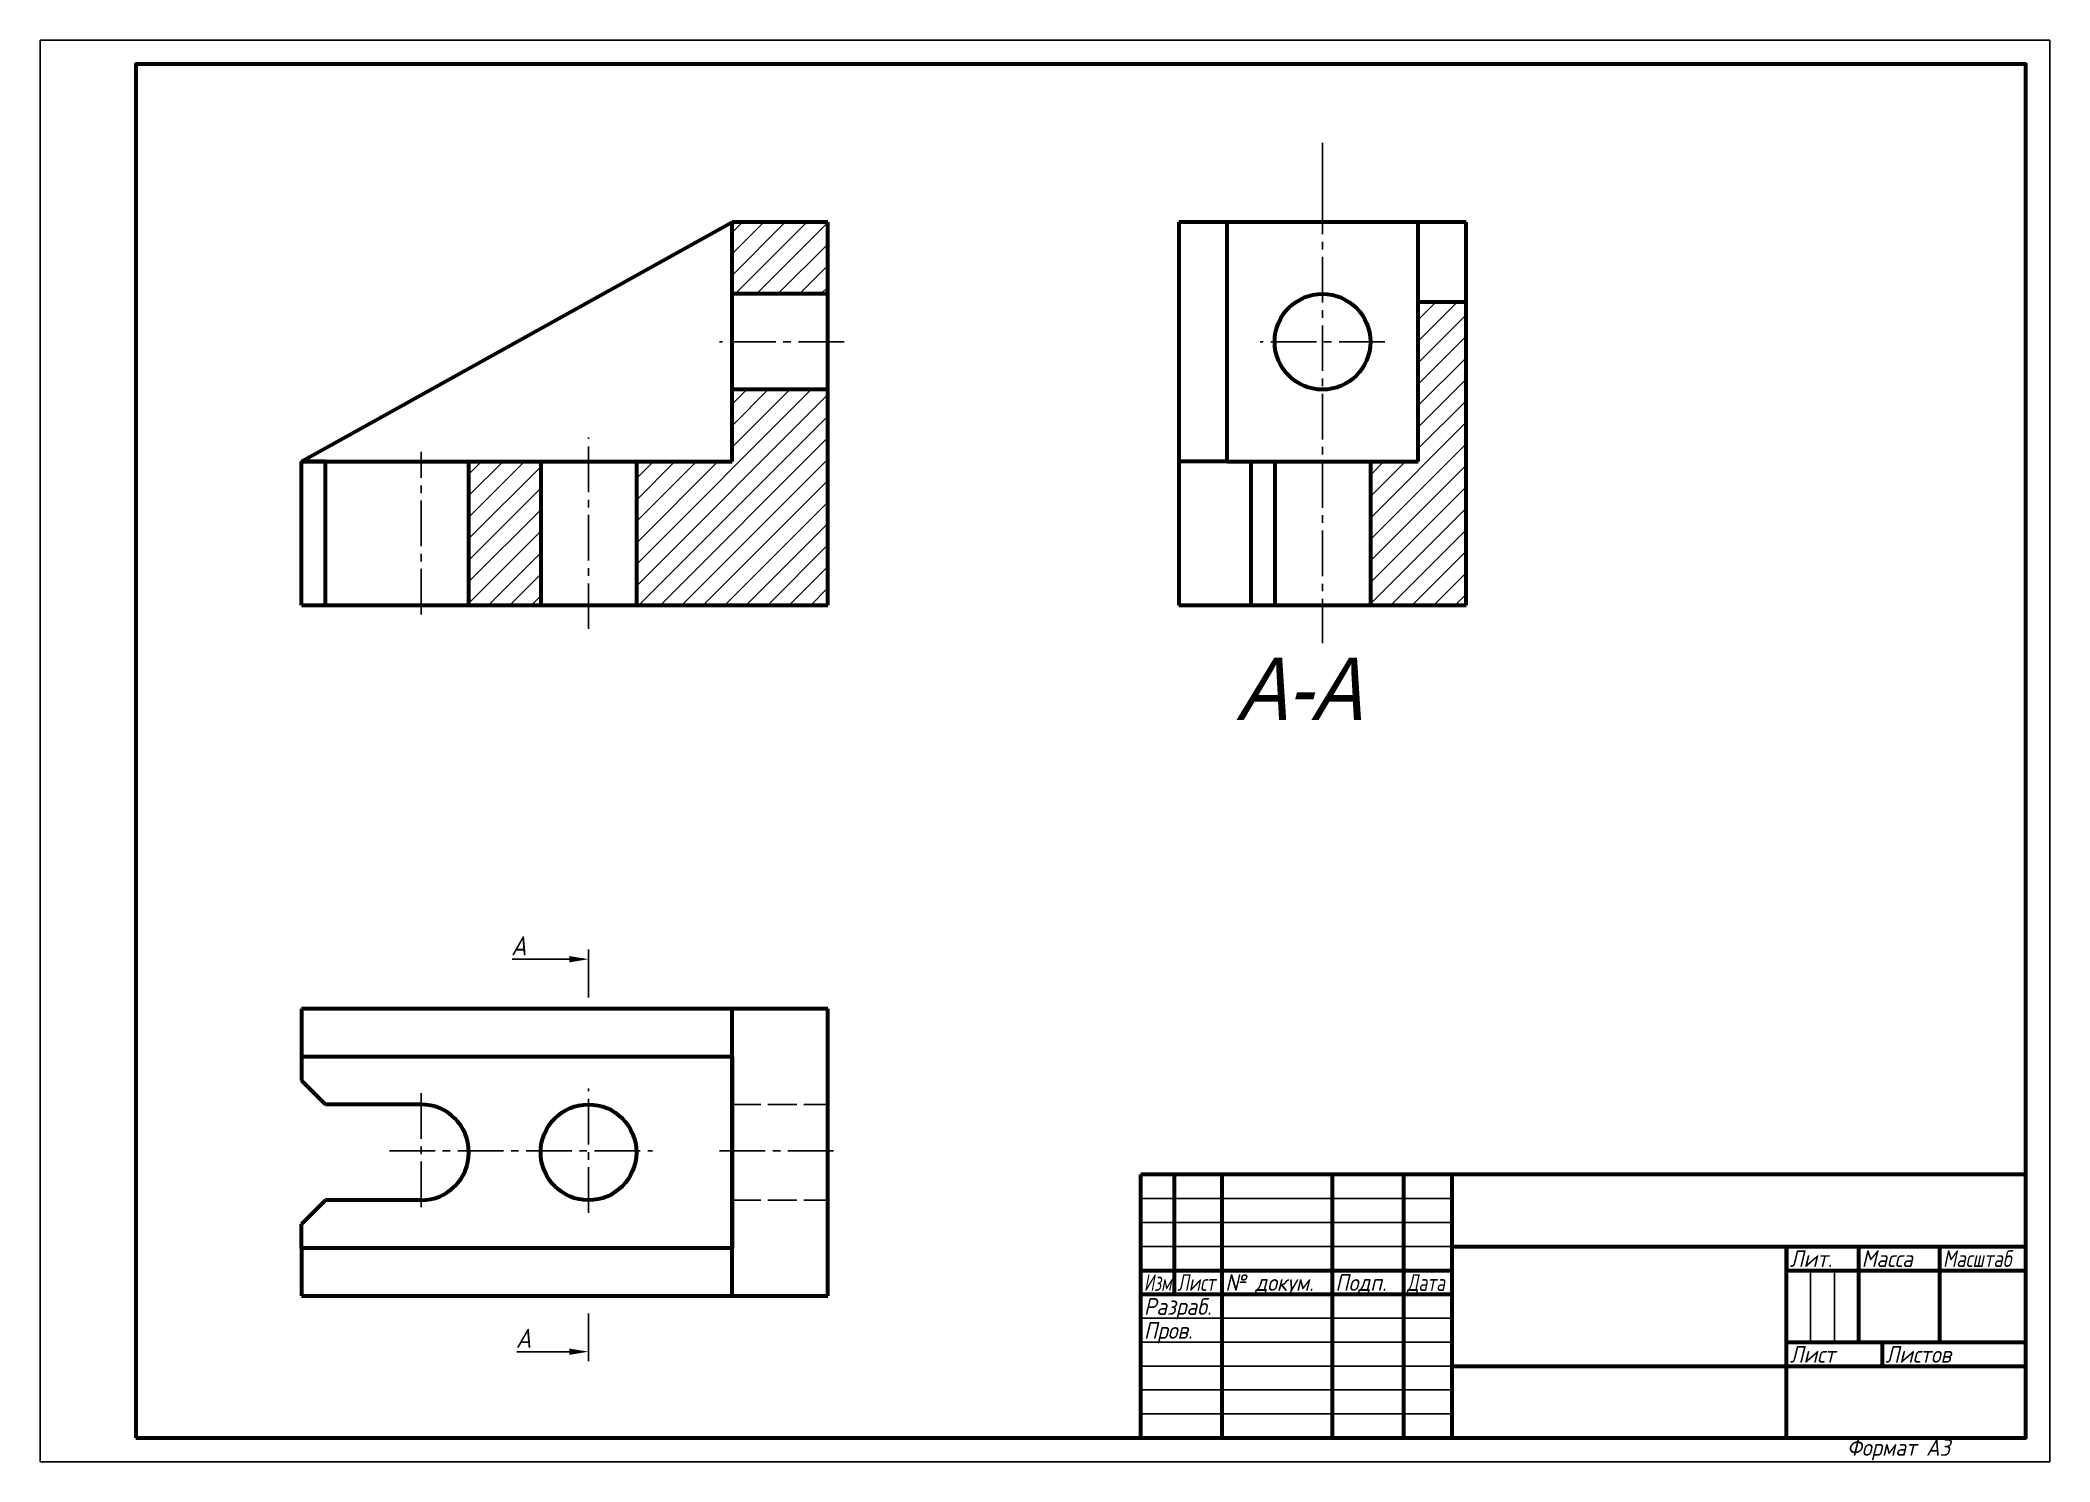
# Model space of a CAD drawing. Header units: millimetres. Extents: x 0 to 420, y 0 to 297.
import ezdxf
from ezdxf import colors
from ezdxf.entities.mleader import LeaderData, LeaderLine
from ezdxf.math import Vec2, Vec3

# ---------------------------------------------------------------- set-up
doc = ezdxf.new("R2010")
doc.units = ezdxf.units.MM
doc.header["$LTSCALE"] = 0.5
doc.linetypes.add('ACAD_ISO02W100', pattern=[15, 12, -3])
doc.linetypes.add('осевая2', pattern=[28.575, 19.05, -3.175, 3.175, -3.175])
doc.layers.get('0').update_dxf_attribs({"lineweight": 60})
doc.layers.get('Defpoints').update_dxf_attribs({"color": 5})
doc.layers.add('1-оси', color=2, linetype='осевая2')
doc.layers.add('2-штриховка', color=7, linetype='ACAD_ISO02W100', true_color=0xea1a40)
doc.layers.add('4-текст', color=7, linetype='Continuous', true_color=0x00ad00)
doc.styles.get("Standard").update_dxf_attribs({"font": 'isocpeui.ttf', "width": 0.9})
doc.styles.add('ЕСКД_wwcade', font='wwcade.shx', dxfattribs={"width": 0.9, "oblique": 15})

msp = doc.modelspace()

# ---------------------------------------------------------------- hatches: boundary and pattern name
at = {"layer": 'Defpoints'}
h = msp.add_hatch(dxfattribs=at)
h.set_pattern_fill('ANSI31', color=256)
h.paths.add_polyline_path([(164.6, 259), (144.6, 259), (144.6, 244), (164.6, 244)])
h.paths.add_polyline_path([(164.6, 224), (144.6, 224), (144.6, 209), (124.6, 209), (124.6, 179), (164.6, 179)])
h = msp.add_hatch(dxfattribs=at)
h.set_pattern_fill('ANSI31', color=256)
h.paths.add_polyline_path([(298, 242.33), (288, 242.33), (288, 234), (298, 234)])
h.paths.add_polyline_path([(298, 234), (288, 234), (288, 209), (278, 209), (278, 179), (298, 179)])
h = msp.add_hatch(dxfattribs=at)
h.set_pattern_fill('ANSI31', color=256)
h.paths.add_polyline_path([(104.6, 209), (89.6, 209), (89.6, 179), (104.6, 179)])

# ---------------------------------------------------------------- linework, layer by layer
for p, q in [((54.6, 209), (144.6, 259)), ((164.6, 259), (144.6, 259)), ((144.6, 209), (144.6, 259)), ((164.6, 179), (164.6, 259)), ((298, 259), (238, 259)), ((238, 259), (238, 179)), ((248, 259), (248, 209)), ((288, 209), (288, 259)), ((298, 179), (298, 259)), ((164.6, 244), (144.6, 244)), ((288, 242.33), (298, 242.33)), ((164.6, 224), (144.6, 224)), ((54.6, 179), (54.6, 209)), ((59.6, 209), (54.6, 209)), ((54.6, 209), (144.6, 209)), ((59.6, 179), (59.6, 209)), ((89.6, 179), (89.6, 209)), ((104.6, 209), (104.6, 179)), ((124.6, 209), (124.6, 179)), ((248, 209), (238, 209)), ((248, 209), (288, 209)), ((253, 209), (253, 179)), ((258, 209), (258, 179)), ((278, 209), (278, 179)), ((54.6, 179), (164.6, 179)), ((238, 179), (298, 179)), ((164.6, 94.66), (54.6, 94.66)), ((54.6, 94.66), (54.6, 84.66)), ((144.6, 34.66), (144.6, 94.66)), ((164.6, 34.66), (164.6, 94.66)), ((54.6, 84.66), (144.6, 84.66)), ((54.6, 84.66), (54.6, 79.66)), ((144.6, 84.66), (144.6, 44.66)), ((54.6, 79.66), (59.6, 74.66)), ((79.6, 74.66), (59.6, 74.66)), ((54.6, 49.66), (59.6, 54.66)), ((79.6, 54.66), (59.6, 54.66)), ((54.6, 44.66), (54.6, 49.66)), ((144.6, 44.66), (54.6, 44.66)), ((54.6, 44.66), (54.6, 34.66)), ((365, 45), (365, 40)), ((54.6, 34.66), (164.6, 34.66))]:
    msp.add_line(p, q)
at = {"lineweight": 60}
for p, q in [((415, 60), (230, 60)), ((230, 5), (230, 60)), ((237, 60), (237, 35)), ((247, 5), (247, 60)), ((270, 60), (270, 5)), ((285, 5), (285, 60)), ((295, 60), (295, 5)), ((295, 45), (415, 45)), ((365, 5), (365, 45)), ((380, 45), (380, 25)), ((397, 25), (397, 45)), ((230, 40), (295, 40)), ((365, 40), (415, 40)), ((230, 35), (295, 35)), ((365, 25), (415, 25)), ((385, 20), (385, 25)), ((295, 20), (415, 20))]:
    msp.add_line(p, q, dxfattribs=at)
at = {"lineweight": -3}
for p, q in [((230, 55), (295, 55)), ((230, 50), (295, 50)), ((230, 45), (295, 45)), ((370, 25), (370, 40)), ((375, 40), (375, 25)), ((230, 30), (295, 30)), ((230, 25), (295, 25)), ((230, 20), (295, 20)), ((230, 15), (295, 15)), ((230, 10), (295, 10))]:
    msp.add_line(p, q, dxfattribs=at)
at = {"lineweight": 60}
msp.add_lwpolyline([(20, 5), (415, 5), (415, 292), (20, 292)], close=True, dxfattribs=at)
for centre in [(268, 234), (114.6, 64.66)]:
    msp.add_circle(centre, 10)
msp.add_arc((79.6, 64.66), 10, 270, 90)
at = {"layer": '1-оси'}
for p, q in [((268, 266), (268, 277)), ((268, 266), (268, 171)), ((168, 234), (142, 234)), ((281, 234), (255, 234)), ((79.6, 177), (79.6, 211)), ((114.6, 174), (114.6, 214)), ((79.6, 77), (79.6, 52)), ((114.6, 52), (114.6, 78)), ((73, 65), (128, 65)), ((142, 65), (167, 65)), ((114.6, 52), (114.6, 52))]:
    msp.add_line(p, q, dxfattribs=at)
at = {"layer": '2-штриховка'}
for p, q in [((144.6, 259), (144.6, 209)), ((144.6, 209), (54.6, 209)), ((144.6, 74.66), (164.6, 74.66)), ((144.6, 54.66), (164.6, 54.66))]:
    msp.add_line(p, q, dxfattribs=at)
at = {"layer": '4-текст'}
for p, q in [((114.6, 97), (114.6, 107)), ((114.6, 31), (114.6, 21))]:
    msp.add_line(p, q, dxfattribs=at)
at = {"layer": 'Defpoints'}
msp.add_lwpolyline([(0, 0), (420, 0), (420, 297), (0, 297)], close=True, dxfattribs=at)

# ---------------------------------------------------------------- texts
at = {"lineweight": -3, "width": 0.9}
msp.add_text('Формат А3', height=3.5, dxfattribs=at).set_placement((377.6, 1.25))
at = {"layer": '4-текст', "style": 'ЕСКД_wwcade', "oblique": 15, "width": 0.9}
msp.add_text('A-A', height=13, dxfattribs=at).set_placement((250, 155))
at = {"layer": '4-текст', "lineweight": -3}
for s, width, p in [('Лит.', 0.9, (365.67, 40.7)), ('Масса', 0.9, (380.67, 40.7)), ('Масштаб', 0.8, (397.67, 40.7)), ('Изм.', 0.7, (230.67, 35.7)), ('Лист', 0.75, (237.67, 35.7)), ('№ докум.', 0.9, (247.67, 35.7)), ('Подп.', 0.9, (270.67, 35.7)), ('Дата', 0.75, (285.67, 35.7)), ('Разраб.', 0.9, (230.67, 30.7)), ('Пров.', 0.9, (230.67, 25.7)), ('Лист', 0.9, (365.67, 20.7)), ('Листов', 0.9, (385.67, 20.7))]:
    msp.add_text(s, height=3.5, dxfattribs=dict(at, width=width)).set_placement(p)

# ---------------------------------------------------------------- leaders
at = {"layer": '4-текст'}
ml = msp.add_multileader_mtext('Standard', dxfattribs=at)
ml.set_content('A', color=256)
ml.set_leader_properties()
ml.build(insert=Vec2(0, 0))
ml.multileader.update_dxf_attribs({"text_right_attachment_type": 6, "dogleg_length": 0.36})
ctx = ml.context
ctx.base_point, ctx.plane_origin = Vec3(97.04, 107.8), Vec3(114.6, 105)
ctx.right_attachment, ctx.text_align_type = 6, 2
notes = []
notes.append((ctx, [(0, (1, 1, 0), (104, 105), (-1, 0), 0.36, [(0, [(114.6, 105)], 0, [])])]))
ctx.mtext.insert, ctx.mtext.alignment, ctx.mtext.flow_direction = Vec3(101.64, 109.8), 3, 5
ml = msp.add_multileader_mtext('Standard', dxfattribs=at)
ml.set_content('A', color=256)
ml.set_leader_properties()
ml.build(insert=Vec2(0, 0))
ml.multileader.update_dxf_attribs({"text_right_attachment_type": 6, "dogleg_length": 0.36})
ctx = ml.context
ctx.base_point, ctx.plane_origin = Vec3(98.04, 25.8), Vec3(114.6, 23)
ctx.right_attachment, ctx.text_align_type = 6, 2
notes.append((ctx, [(0, (1, 1, 0), (105, 23), (-1, 0), 0.36, [(0, [(114.6, 23)], 0, [])])]))
ctx.mtext.insert, ctx.mtext.alignment, ctx.mtext.flow_direction = Vec3(102.64, 27.8), 3, 5
for ctx, leaders in notes:
    for number, flags, end, landing, length, lines in leaders:
        leader = LeaderData()
        leader.index, (leader.has_last_leader_line, leader.has_dogleg_vector, leader.attachment_direction) = number, flags
        leader.last_leader_point, leader.dogleg_vector, leader.dogleg_length = Vec3(end), Vec3(landing), length
        for number, points, colour, breaks in lines:
            line = LeaderLine()
            line.index, line.vertices, line.color, line.breaks = number, Vec3.list(points), colors.encode_raw_color(colour), breaks
            leader.lines.append(line)
        ctx.leaders.append(leader)

doc.saveas('drawing.dxf')
